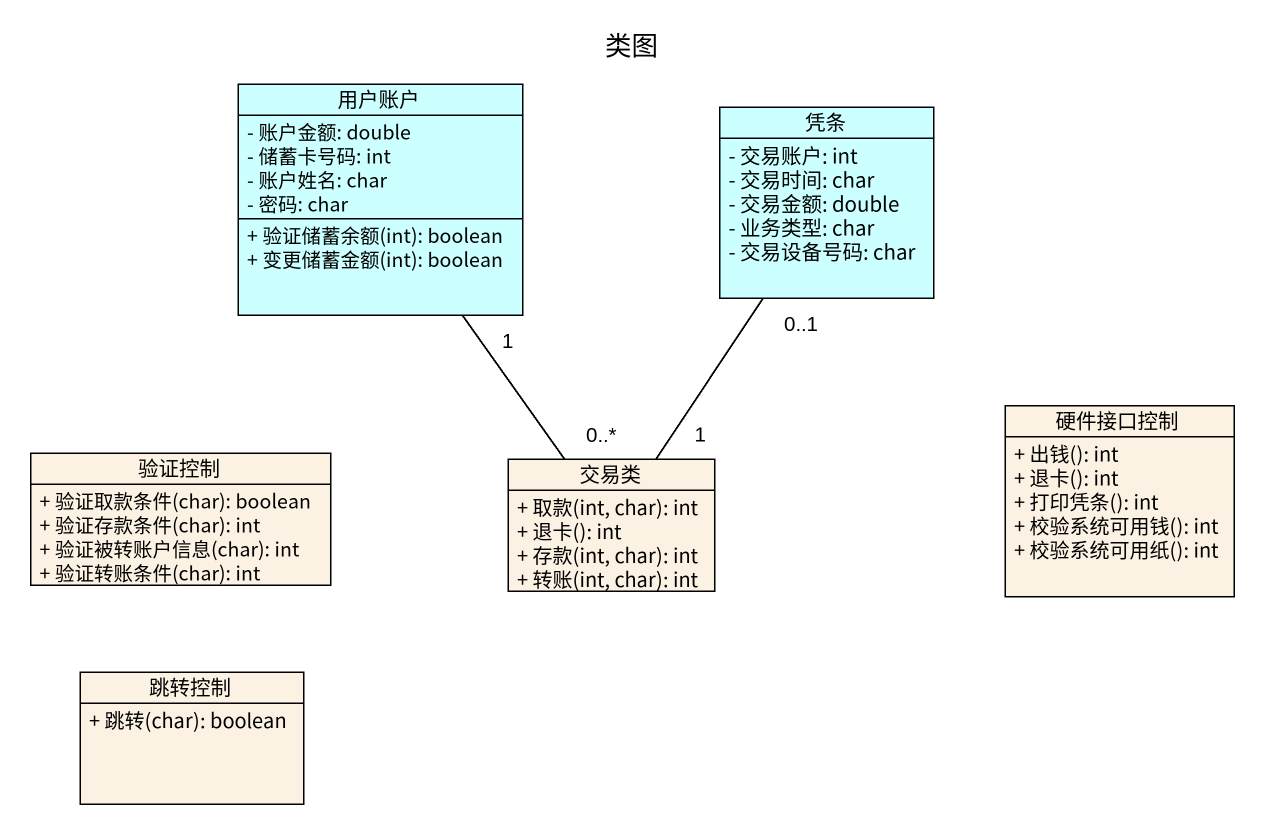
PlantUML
@startuml
title 类图
hide circle
hide empty members
skinparam classAttributeIconSize 0
class 用户账户 #CCFFFF {
  - 账户金额: double
  - 储蓄卡号码: int
  - 账户姓名: char
  - 密码: char
  + 验证储蓄余额(int): boolean
  + 变更储蓄金额(int): boolean
}
class 凭条 #CCFFFF {
  - 交易账户: int
  - 交易时间: char
  - 交易金额: double
  - 业务类型: char
  - 交易设备号码: char
}
class 验证控制 {
  + 验证取款条件(char): boolean
  + 验证存款条件(char): int
  + 验证被转账户信息(char): int
  + 验证转账条件(char): int
}
class 交易类 {
  + 取款(int, char): int
  + 退卡(): int
  + 存款(int, char): int
  + 转账(int, char): int
}
class 硬件接口控制 {
  + 出钱(): int
  + 退卡(): int
  + 打印凭条(): int
  + 校验系统可用钱(): int
  + 校验系统可用纸(): int
}
class 跳转控制 {
  + 跳转(char): boolean
}
用户账户 "1" -- "0..*" 交易类
交易类 "1" -up- "0..1" 凭条
@enduml
